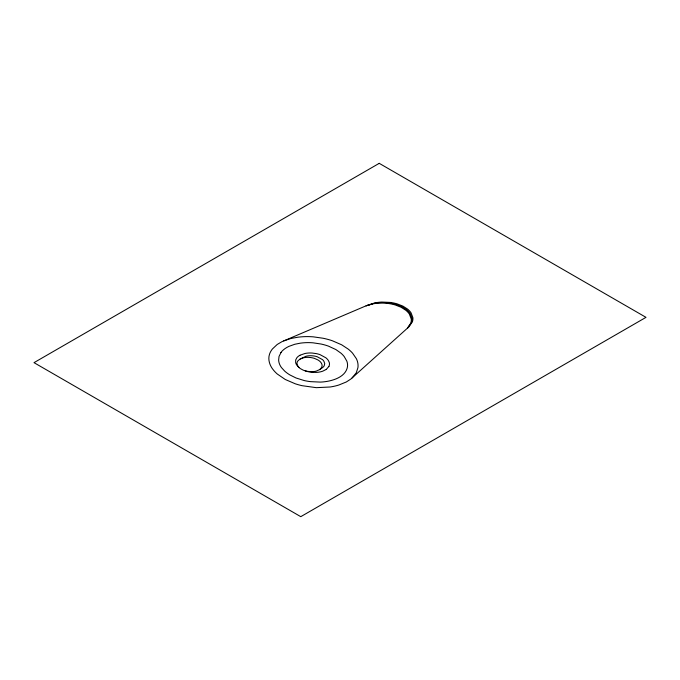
<?xml version="1.0" encoding="UTF-8"?>
<svg xmlns="http://www.w3.org/2000/svg" width="680" height="680" viewBox="0 0 680 680"><rect width="100%" height="100%" fill="white"/><g stroke="black" fill="none" stroke-linecap="round" stroke-linejoin="round"><path stroke-width="1.02" d="M328.899 366.435L326.306 369.35M281.044 352.469L279.029 356.456L278.647 360.06A36.669 21.174 0 0 0 279.82 364.777A35.895 20.723 0 0 0 281.452 367.565L284.656 371.076A44.098 25.457 0 0 0 289.909 374.944L296.021 377.978L304.198 380.545A40.026 23.111 0 0 0 310.454 381.642L320.254 382.092A30.217 17.442 0 0 0 323.468 381.879A30.94 17.867 0 0 0 332.409 380.146C338.462 378.369 345.058 374.909 347.072 368.475A33.481 19.329 0 0 0 346.851 361.173L344.241 356.6A42.645 24.624 0 0 0 341.012 353.209L335.92 349.588L328.491 346.146A42.398 24.48 0 0 0 321.019 344.021L312.97 342.813A33.303 19.227 0 0 0 300.373 343.153L294.788 344.267L289.008 346.341A27.659 15.971 0 0 0 280.849 352.572M407.422 328.176L410.754 323.204A28.917 16.694 0 0 0 411.247 319.005L409.36 314.083A31.008 17.901 0 0 0 405.832 310.284L401.047 307.241L395.301 304.98A30.864 17.816 0 0 0 388.467 303.51L384.846 303.135A27.174 15.691 0 0 0 381.2 303.042A28.73 16.592 0 0 0 372.98 303.85L365.636 306L281.971 341.666L277.219 344.462L272.416 348.976A39.618 22.873 0 0 0 269.56 354.076C267.614 359.677 269.824 365.84 273.547 370.183A54.536 31.484 0 0 0 277.245 373.991L285.26 379.482L295.222 383.775A54.442 31.433 0 0 0 302.03 385.679L316.31 387.668L330.149 386.997A39.508 22.805 0 0 0 338.793 385.033L346.315 381.973L350.846 379.041L408.944 326.817L412.394 321.767A28.398 16.396 0 0 0 412.879 317.645L411.051 312.825A30.32 17.51 0 0 0 407.592 309.094L402.909 306.119L397.137 303.866A30.252 17.468 0 0 0 390.269 302.422L381.769 302.056A28.288 16.337 0 0 0 374.799 302.923L366.01 305.847M407.83 327.82L411.519 322.541A28.67 16.558 0 0 0 412.003 318.376L410.142 313.497A30.694 17.723 0 0 0 406.649 309.731L401.914 306.723L396.075 304.445A30.608 17.671 0 0 0 389.138 302.982L385.466 302.625A26.817 15.487 0 0 0 381.769 302.566L380.545 302.608A28.543 16.482 0 0 0 373.507 303.475L366.596 305.592M352.096 377.961L356.252 372.852L357.926 367.684A44.684 25.797 0 0 0 356.379 358.692L352.58 353.183A55.386 31.977 0 0 0 348.262 349.137L341.683 344.811L332.308 340.74A54.094 31.229 0 0 0 323.094 338.249L313.259 336.838A43.044 24.854 0 0 0 297.882 337.203L291.006 338.47L283.747 340.884M326.137 369.469L322.711 371.195A14.96 8.636 0 0 1 315.928 372.419L312.162 372.317A19.227 11.101 0 0 1 307.793 371.611L305.192 370.838M319.625 369.605L322.269 367.803A10.225 5.907 0 0 0 324.173 365.823L324.734 363.647L323.901 361.301A15.649 9.036 0 0 0 322.515 359.635L317.203 356.745A14.637 8.449 0 0 0 313.463 355.912L311.194 355.725A11.441 6.604 0 0 0 305.898 356.286L299.736 359.261L297.84 360.978A11.229 6.477 0 0 0 296.99 363.732L297.916 366.231A15.257 8.806 0 0 0 300.279 368.56L303.161 370.124A15.215 8.78 0 0 0 307.326 371.339L311.695 371.722A11.178 6.451 0 0 0 316.404 371.059L319.625 369.605A10.14 5.856 0 0 0 321.002 368.381L321.988 366.426A12.767 7.369 0 0 0 321.385 363.179L320.705 362.227A15.682 9.053 0 0 0 317.985 359.975L314.457 358.394A14.892 8.602 0 0 0 310.658 357.544L308.354 357.349A11.568 6.681 0 0 0 302.991 357.918L300.144 359.031M300.161 355.164L305.023 353.481A15.997 9.231 0 0 1 312.146 353.039L316.26 353.608A20.715 11.96 0 0 1 320.067 354.662L325.899 357.825A20.698 11.951 0 0 1 328.287 360.417L329.214 362.296A16.065 9.274 0 0 1 328.899 366.435M298.928 367.429L296.709 365.041A18.734 10.821 0 0 1 295.647 362.474L295.69 359.975L296.82 357.808A13.557 7.829 0 0 1 299.965 355.266M379.227 163.336L34 362.652L300.773 516.664L646 317.348L379.227 163.336"/></g></svg>
